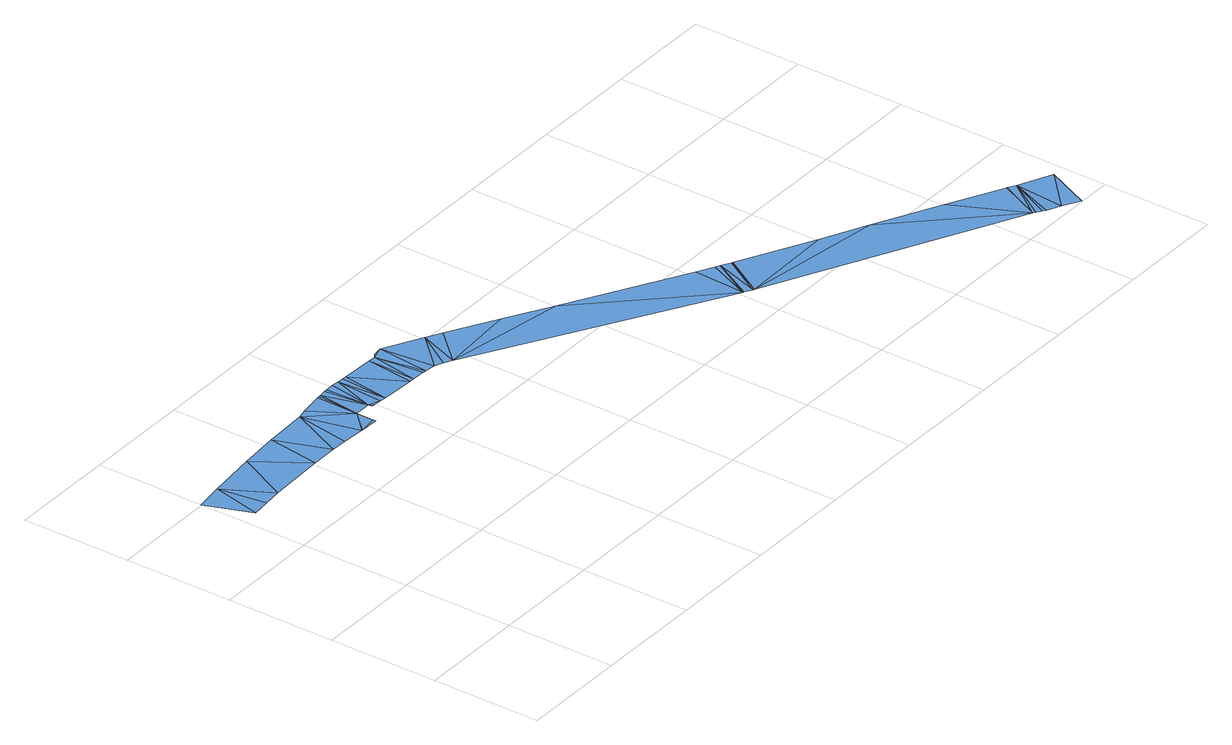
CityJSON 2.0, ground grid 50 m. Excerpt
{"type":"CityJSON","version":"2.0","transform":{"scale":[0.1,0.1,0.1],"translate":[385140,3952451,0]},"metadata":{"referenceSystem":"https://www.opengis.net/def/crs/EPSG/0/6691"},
"CityObjects":{
"waterbody1":{"type":"WaterBody","attributes":{"name":"神田川","class":"1030"},"geometry":[{"type":"MultiSurface","lod":"1","boundaries":[[[0,1,2]],[[0,2,3]],[[0,3,4]],[[5,0,4]],[[5,4,6]],[[7,5,6]],[[7,6,8]],[[9,7,8]],[[9,8,10]],[[9,10,11]],[[12,9,11]],[[13,12,14]],[[11,14,12]],[[14,15,13]],[[16,9,12]],[[17,16,12]],[[18,17,12]],[[12,19,18]],[[19,12,20]],[[20,21,22]],[[23,19,20]],[[24,23,20]],[[20,22,25]],[[26,24,20]],[[25,27,20]],[[27,26,20]],[[27,25,28]],[[29,27,28]],[[30,29,28]],[[30,28,31]],[[32,30,31]],[[32,31,33]],[[34,32,33]],[[34,33,35]],[[34,35,36]],[[37,34,36]],[[37,36,38]],[[37,39,34]],[[40,37,38]],[[40,38,41]],[[40,41,42]],[[43,40,42]],[[44,43,42]],[[45,44,42]],[[45,42,46]],[[47,45,46]],[[48,46,49]],[[48,49,50]],[[51,50,52]],[[48,53,46]],[[46,53,47]],[[51,48,50]],[[54,51,52]],[[55,54,52]],[[56,55,52]],[[56,52,57]],[[58,56,57]],[[59,58,57]],[[60,57,61]],[[60,61,62]],[[60,62,63]],[[60,64,57]],[[60,63,65]],[[57,64,59]],[[66,60,65]],[[66,65,67]]]}]}
},
"vertices":[
[134,1521,1],[3,1504,1],[81,1294,1],[165,1303,1],[250,1309,1],[365,1546,1],[515,1319,1],[550,1560,1],[636,1321,1],[754,1570,1],[712,1319,1],[815,1312,1],[905,1402,1],[904,1321,1],[823,1312,1],[904,1308,1],[799,1577,1],[908,1593,1],[921,1595,1],[930,1596,1],[983,1402,1],[986,1383,1],[997,1382,1],[962,1599,1],[976,1600,1],[1034,1380,1],[1014,1600,1],[1049,1597,1],[1064,1378,1],[1080,1596,1],[1098,1595,1],[1221,1370,1],[1246,1588,1],[1241,1369,1],[1281,1587,1],[1303,1365,1],[1319,1364,1],[1343,1605,1],[1366,1359,1],[1297,1598,1],[1515,1513,1],[1407,1343,1],[1443,1324,1],[1584,1476,1],[1800,1349,1],[2005,1229,1],[2522,691,1],[2532,930,1],[2628,880,1],[2525,689,1],[2561,670,1],[2671,856,1],[2566,668,1],[2609,891,1],[2675,854,1],[3013,678,1],[3215,577,1],[3664,109,1],[3512,426,1],[3755,300,1],[3792,280,1],[3675,102,1],[3699,88,1],[3713,78,1],[3757,299,1],[3773,47,1],[3943,209,1],[3852,6,1]
]}
